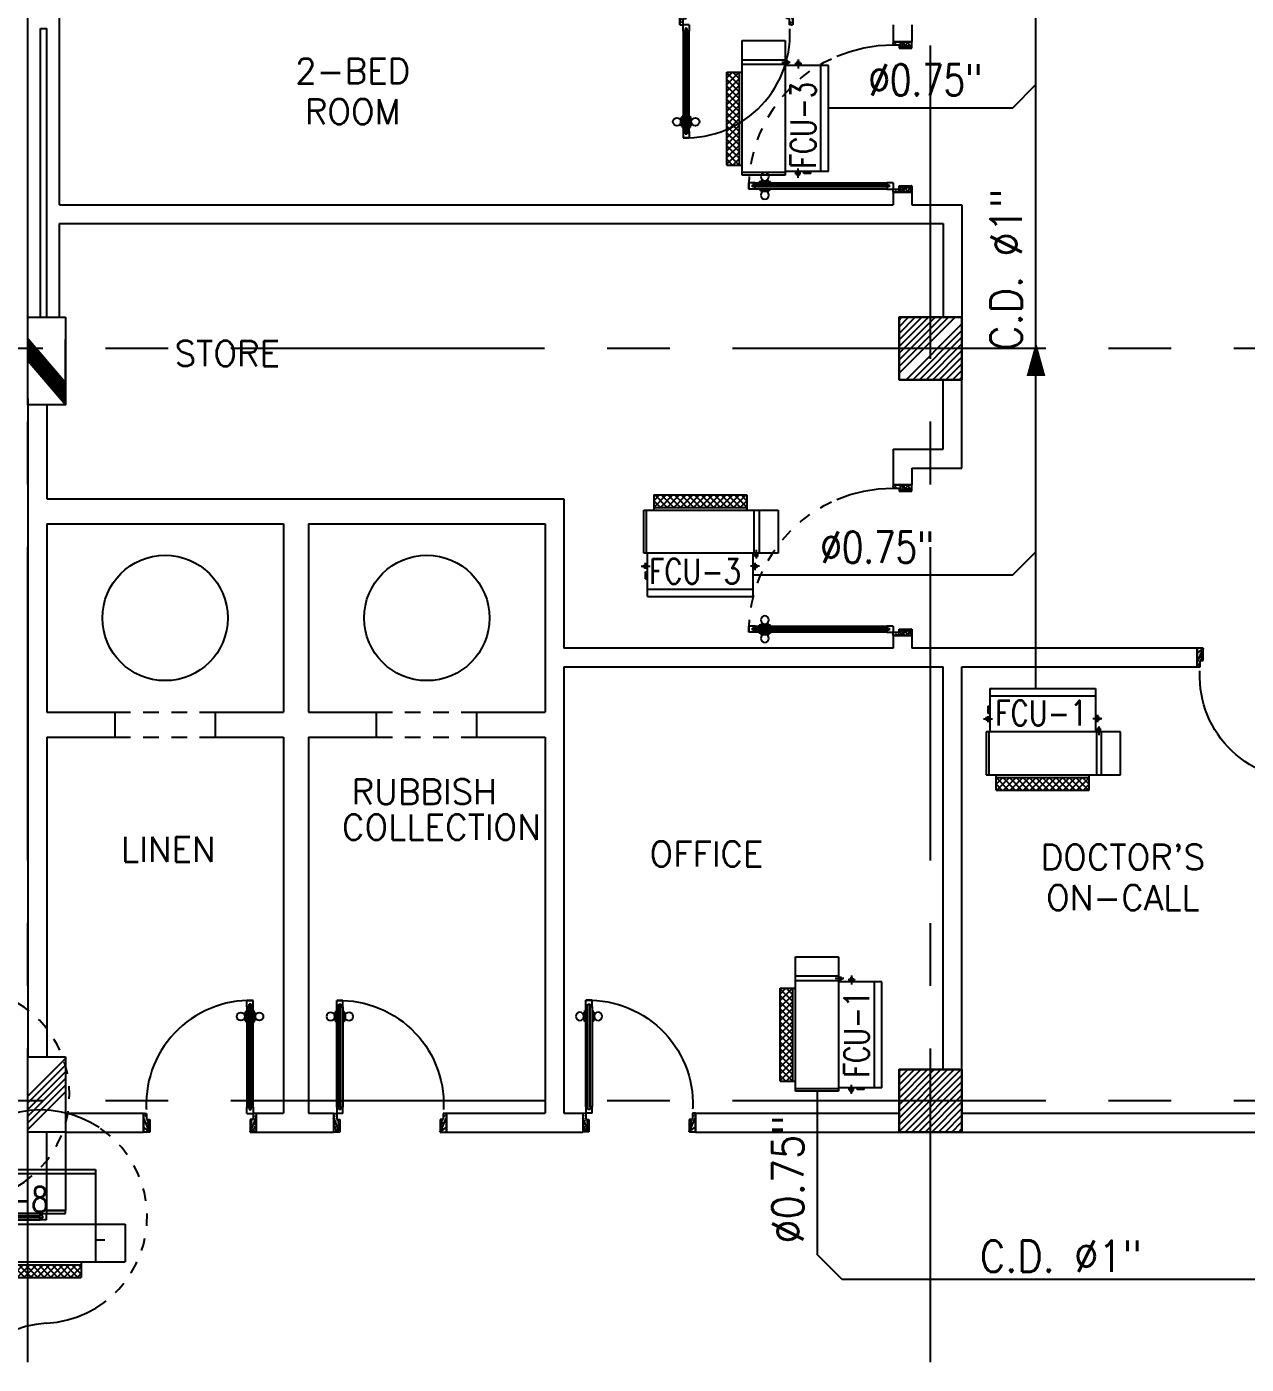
# Model space of a CAD drawing. Extents: x 417866029 to 417866302, y 43498045 to 43498122.
# Drawn here: x 417866063.03 to 417866072.76, y 43498080.49 to 43498091.16 of the extents above; entities that cross this region are included whole.
import ezdxf
from ezdxf.enums import TextEntityAlignment as Align

# ---------------------------------------------------------------- set-up
doc = ezdxf.new("R2010")
doc.units = 0
doc.header["$MEASUREMENT"] = 0
for name, pattern in [('CENTERX2', [4, 2.5, -0.5, 0.5, -0.5]), ('HIDDEN', [0.375, 0.25, -0.125]), ('HIDDEN2', [0.1875, 0.125, -0.0625])]:
    doc.linetypes.add(name, pattern=pattern)
doc.layers.get('0').update_dxf_attribs({"linetype": 'CONTINUOUS'})
for name, color, linetype in [('AC-CD', 6, 'CONTINUOUS'), ('AC-TEXT', 2, 'CONTINUOUS'), ('AXES', 11, 'CENTERX2'), ('COL', 11, 'CONTINUOUS'), ('DOOR', 11, 'CONTINUOUS'), ('FCU', 6, 'CONTINUOUS'), ('HAT', 11, 'CONTINUOUS'), ('INSUL', 11, 'CONTINUOUS'), ('P-SOLIDWASTE', 6, 'CONTINUOUS'), ('RM-NAME', 11, 'CONTINUOUS'), ('SUNI-FUR', 11, 'CONTINUOUS'), ('TEXTN', 2, 'CONTINUOUS'), ('WALL', 11, 'CONTINUOUS')]:
    doc.layers.add(name, color=color, linetype=linetype)
doc.styles.add('ROMANS', font='ROMANS.shx', dxfattribs={"width": 0.6})

# ---------------------------------------------------------------- blocks, each defined once
blk = doc.blocks.new('DOOR100')
at = {"layer": 'DOOR', "color": 11, "linetype": 'ByBlock'}
for p, q in [((-75, 1250), (-75, 1300)), ((-75, 1300), (-25, 1300)), ((-25, 1300), (-75, 1300)), ((-25, 1250), (-25, 1300)), ((-91.19999998807907, 1205.042457222939), (-91.19999998807907, 1140.242457218468)), ((-82.19999998807907, 1205.042457222939), (-91.19999998807907, 1205.042457222939)), ((-82.19999998807907, 1127.642457224429), (-82.19999998807907, 1217.642457224429)), ((-75, 1217.642457224429), (-82.19999998807907, 1217.642457224429)), ((-82.19999998807907, 1205.042457222939), (-82.19999998807907, 1140.242457218468)), ((-58, 1250), (-75, 1250)), ((-58, 1250), (-58, 1270)), ((-42, 1270), (-58, 1270)), ((-42, 1250), (-42, 1270)), ((-25, 1250), (-42, 1250)), ((-25, 1217.642457224429), (-17.80000001192093, 1217.642457224429)), ((-17.80000001192093, 1127.642457224429), (-17.80000001192093, 1217.642457224429)), ((-17.80000001192093, 1205.042457222939), (-17.80000001192093, 1140.242457218468)), ((-17.80000001192093, 1205.042457222939), (-8.800000011920929, 1205.042457222939)), ((-8.800000011920929, 1205.042457222939), (-8.800000011920929, 1140.242457218468)), ((-82.19999998807907, 1140.242457218468), (-91.19999998807907, 1140.242457218468)), ((-75, 1127.642457224429), (-82.19999998807907, 1127.642457224429)), ((-25, 1127.642457224429), (-17.80000001192093, 1127.642457224429)), ((-17.80000001192093, 1140.242457218468), (-8.800000011920929, 1140.242457218468)), ((-1200, 0), (-1200, 150)), ((-1200, 150), (-1175, 150)), ((-1200, 150), (-1200, 0)), ((-1150, 0), (-1200, 113.7099299952388)), ((-1175, 150), (-1175, 100)), ((-75, 200), (-58, 200)), ((-75, 150), (-75, 200)), ((-75, 150), (-25, 150)), ((-58, 200), (-58, 180)), ((-58, 180), (-42, 180)), ((-50, 0), (0, 113.7099299952388)), ((-42, 200), (-25, 200)), ((-42, 180), (-42, 200)), ((-25, 200), (-25, 150)), ((0, 150), (-25, 150)), ((-25, 150), (-25, 100)), ((0, 0), (0, 150)), ((0, 150), (0, 0)), ((-1150, 0), (-1200, 40.14573431760073)), ((-1150, 0), (-1200, 0)), ((-1175, 100), (-1150, 100)), ((-1150, 0), (-1163.357286036015, 100)), ((-1150, 100), (-1150, 0)), ((-50, 100), (-50, 0)), ((-50, 0), (-36.64271396398544, 100)), ((-25, 100), (-50, 100)), ((-50, 0), (0, 40.14573431760073)), ((-50, 0), (0, 0))]:
    blk.add_line(p, q, dxfattribs=at)
at = {"layer": 'DOOR', "linetype": 'ByBlock'}
for p, q in [((-75, 1250), (-75, 200)), ((-58, 200), (-58, 1250)), ((-42, 200), (-42, 1250)), ((-25, 200), (-25, 1250))]:
    blk.add_line(p, q, dxfattribs=at)
at = {"layer": 'DOOR', "color": 11, "linetype": 'ByBlock'}
for centre in [(-123.5309442281723, 1172.642457224429), (23.5309442281723, 1172.642457224429)]:
    blk.add_circle(centre, 32.39999999998526, dxfattribs=at)
at = {"layer": 'DOOR', "linetype": 'HIDDEN', "ltscale": 0.5}
blk.add_arc((-25, 150), 1150.000000000618, 90, 180, dxfattribs=at)
at = {"layer": 'DOOR', "color": 11, "linetype": 'ByBlock'}
for centre, radius, start, end in [((-1150, 0), 154.4019578127773, 103.7142305399262, 108.8947100492563), ((-1150, 0), 134.4019578127773, 100.7199748366933, 111.8401510773185), ((-50, 0), 134.4019578127773, 68.1598489226815, 79.28002516330665), ((-50, 0), 114.4019578127773, 64.08384110480212, 77.37742558345708), ((-50, 0), 154.4019578127773, 71.10528995074365, 76.28576946007385), ((-1150, 0), 94.40195781277725, 90, 121.9818119396474), ((-1150, 0), 74.40195781277725, 90, 132.2235733042188), ((-1150, 0), 54.40195781277725, 90, 156.7926161740024), ((-1150, 0), 34.40195781277725, 90, 180), ((-1150, 0), 14.40195781277725, 90, 180), ((-50, 0), 94.40195781277725, 58.01818806035259, 90), ((-50, 0), 74.40195781277725, 47.77642669578122, 90), ((-50, 0), 54.40195781277725, 23.20738382599755, 90), ((-50, 0), 34.40195781277725, 0, 90), ((-50, 0), 14.40195781277725, 0, 90)]:
    blk.add_arc(centre, radius, start, end, dxfattribs=at)
blk = doc.blocks.new('DOOR90')
at = {"layer": 'DOOR', "color": 7, "linetype": 'ByBlock'}
for p, q in [((-150, 0), (0, 0)), ((-150, 0), (-150, -25)), ((0, -50), (-113.7099299924448, 0)), ((0, -50), (-40.1457343158545, 0)), ((0, -50), (0, 0)), ((-1000, -25), (-1050, -25)), ((-1050, -75), (-1050, -25)), ((-1050, -25), (-1050, -75)), ((-1000, -75), (-1050, -74.99999999947613)), ((-1000, -41.9999999999709), (-1020, -41.9999999999709)), ((-1020, -42), (-1020, -58)), ((-1000, -58), (-1020, -58)), ((-1000, -25), (-1000, -41.9999999999709)), ((-1000, -58), (-1000, -75)), ((-877.6424572214019, -17.79999999995925), (-967.6424572214019, -17.79999999995925)), ((-967.6424572214019, -25), (-967.6424572214019, -17.79999999995925)), ((-967.6424572214019, -75), (-967.6424572214019, -82.20000000004075)), ((-877.6424572214019, -82.20000000004075), (-967.6424572214019, -82.20000000004075)), ((-955.0424572214251, -8.799999999959255), (-890.2424572213786, -8.799999999959255)), ((-955.0424572214251, -17.79999999995925), (-955.0424572214251, -8.799999999959255)), ((-955.0424572214251, -17.79999999995925), (-890.2424572213786, -17.79999999995925)), ((-955.0424572214251, -82.20000000004075), (-890.2424572213786, -82.20000000004075)), ((-955.0424572214251, -82.20000000004075), (-955.0424572214251, -91.20000000004075)), ((-955.0424572214251, -91.20000000004075), (-890.2424572213786, -91.20000000004075)), ((-890.2424572213786, -17.79999999995925), (-890.2424572213786, -8.799999999959255)), ((-890.2424572213786, -82.20000000004075), (-890.2424572213786, -91.20000000004075)), ((-877.6424572214019, -25), (-877.6424572214019, -17.79999999995925)), ((-877.6424572214019, -75), (-877.6424572214019, -82.20000000004075)), ((-200, -25), (-150, -25)), ((-200, -42), (-200, -25)), ((-180, -42), (-200, -42)), ((-200, -58), (-180, -58)), ((-200, -75), (-200, -58)), ((-150, -75), (-200, -75)), ((-180, -58), (-180, -42)), ((-150, -25), (-100, -25)), ((-150, -75), (-150, -25)), ((-100, -25), (-100, -50)), ((0, -50), (-100, -36.64271395650576)), ((-100, -50), (0, -50)), ((0, -850), (-113.7099299924448, -900)), ((-100, -875), (-100, -850)), ((0, -850), (-100, -863.3572860434942)), ((-100, -850), (0, -850)), ((0, -850), (-40.1457343158545, -900)), ((0, -850), (0, -900)), ((-150, -875), (-100, -875)), ((-150, -900), (-150, -875)), ((-150, -900), (0, -900)), ((0, -900), (-150, -900))]:
    blk.add_line(p, q, dxfattribs=at)
at = {"layer": 'DOOR', "linetype": 'ByBlock'}
for p, q in [((-200, -25), (-1000, -25)), ((-200, -42), (-1000, -41.9999999999709)), ((-200, -58), (-1000, -58)), ((-1000, -75), (-200, -75))]:
    blk.add_line(p, q, dxfattribs=at)
at = {"layer": 'DOOR', "color": 7, "linetype": 'ByBlock'}
for centre in [(-922.6424572214019, 23.53094421501737), (-922.6424572214019, -123.5309442149592)]:
    blk.add_circle(centre, 32.39999999998526, dxfattribs=at)
for centre, radius, start, end in [((0, -50), 154.4019578127773, 161.1052885482714, 166.2857707768669), ((0, -50), 94.40195781277725, 148.0181880328085, 180), ((0, -50), 134.4019578127773, 158.159849394549, 169.2800236450682), ((0, -50), 114.4019578127773, 154.0838418822192, 167.37742587102), ((0, -50), 74.40195781277725, 137.7764264185456, 180), ((0, -50), 54.40195781277725, 113.2073828924446, 180), ((0, -50), 34.40195781277725, 90, 180), ((0, -50), 14.40195781277725, 90, 180), ((0, -850), 94.40195781277725, 180, 211.9818119671915), ((0, -850), 74.40195781277725, 180, 222.2235735814543), ((0, -850), 54.40195781277725, 180, 246.7926171075554), ((0, -850), 34.40195781277725, 180, 270), ((0, -850), 14.40195781277725, 180, 270), ((0, -850), 154.4019578127773, 193.7142292231331, 198.8947114517286), ((0, -850), 134.4019578127773, 190.7199763549318, 201.840150605451)]:
    blk.add_arc(centre, radius, start, end, dxfattribs=at)
at = {"layer": 'DOOR', "linetype": 'HIDDEN', "ltscale": 0.5}
blk.add_arc((-222.2222222220153, -49.99999999976717), 828.155208510499, 178.270116378131, 275.0030377036063, dxfattribs=at)
blk = doc.blocks.new('A$C272A55A0')
at = {"layer": 'DOOR', "color": 0, "linetype": 'ByBlock'}
for p, q in [((-0.0001203324354719371, 900.3541752648598), (-0.0001203324500238523, 1050.354175264831)), ((49.99987966756453, 1050.354175264918), (-0.0001203324354719371, 1050.354175264918)), ((49.99987966756453, 950.354175264918), (49.99987966756453, 1050.354175264918)), ((1749.999879667535, 950.354175264918), (1749.999879667535, 1050.354175264918)), ((1749.999879667535, 1050.354175264918), (1799.999879667535, 1050.354175264918)), ((1799.999879667535, 1050.354175264918), (1799.999879667535, 900.354175264918)), ((-0.0001203324354719371, 900.354175264918), (24.99987966756453, 900.354175264918)), ((24.99987966756453, 950.354175264918), (49.99987966756453, 950.354175264918)), ((24.99987966756453, 900.354175264918), (24.99987966756453, 950.354175264918)), ((74.99987966756453, 900.354175264918), (24.99987966756453, 900.354175264918)), ((24.99987966756453, 850.354175264918), (24.99987966756453, 900.354175264918)), ((57.99987966756453, 870.354175264918), (41.99987966756453, 870.354175264918)), ((41.99987966756453, 870.354175264918), (41.99987966756453, 850.354175264918)), ((57.99987966756453, 850.354175264918), (57.99987966756453, 870.354175264918)), ((74.99987966756453, 900.354175264918), (74.99987966756453, 850.354175264918)), ((1724.999879667535, 900.354175264918), (1774.999879667535, 900.354175264918)), ((1724.999879667535, 900.354175264918), (1724.999879667535, 850.354175264918)), ((1741.999879667535, 870.354175264918), (1757.999879667535, 870.354175264918)), ((1741.999879667535, 850.354175264918), (1741.999879667535, 870.354175264918)), ((1774.999879667535, 950.354175264918), (1749.999879667535, 950.354175264918)), ((1757.999879667535, 870.354175264918), (1757.999879667535, 850.354175264918)), ((1774.999879667535, 900.354175264918), (1774.999879667535, 950.354175264918)), ((1799.999879667535, 900.354175264918), (1774.999879667535, 900.354175264918)), ((1774.999879667535, 850.354175264918), (1774.999879667535, 900.354175264918)), ((41.99987966756453, 850.354175264918), (24.99987966756453, 850.354175264918)), ((74.99987966756453, 850.354175264918), (57.99987966756453, 850.354175264918)), ((1724.999879667535, 850.354175264918), (1741.999879667535, 850.354175264918)), ((1757.999879667535, 850.354175264918), (1774.999879667535, 850.354175264918)), ((1717.799879667495, 160.1117180435103), (1708.799879667495, 160.1117180435103)), ((1708.799879667495, 95.31171804352198), (1708.799879667495, 160.1117180435103)), ((1724.999879667535, 172.7117180435162), (1717.799879667495, 172.7117180435162)), ((1717.799879667495, 172.7117180435162), (1717.799879667495, 82.71171804351616)), ((1717.799879667495, 95.31171804352198), (1717.799879667495, 160.1117180435103)), ((1774.999879667535, 172.7117180435162), (1782.199879667576, 172.7117180435162)), ((1782.199879667576, 172.7117180435162), (1782.199879667576, 82.71171804351616)), ((1782.199879667576, 160.1117180435103), (1791.199879667576, 160.1117180435103)), ((1782.199879667576, 95.31171804352198), (1782.199879667576, 160.1117180435103)), ((1791.199879667576, 95.31171804352198), (1791.199879667576, 160.1117180435103)), ((24.99987966756453, 50.35417526491801), (41.99987966753542, 50.35417526491801)), ((24.99987966756453, 50.35417526491801), (24.99987966756453, 0.3541752649180125)), ((24.99987966756453, 0.3541752649180125), (74.99987966756453, 0.3541752649180125)), ((74.99987966756453, 0.3541752649180125), (24.99987966756453, 0.3541752649180125)), ((41.99987966753542, 50.35417526491801), (41.99987966753542, 30.35417526491801)), ((41.99987966756453, 30.35417526491801), (57.99987966756453, 30.35417526491801)), ((57.99987966756453, 50.35417526491801), (74.99987966756453, 50.35417526491801)), ((57.99987966756453, 50.35417526491801), (57.99987966756453, 30.35417526491801)), ((74.99987966756453, 50.35417526491801), (74.99987966704066, 0.3541752648889087)), ((1717.799879667495, 95.31171804352198), (1708.799879667495, 95.31171804352198)), ((1724.999879667535, 82.71171804351616), (1717.799879667495, 82.71171804351616)), ((1741.999879667535, 50.35417526491801), (1724.999879667535, 50.35417526491801)), ((1724.999879667535, 50.35417526491801), (1724.999879668059, 0.3541752648889087)), ((1774.999879667535, 0.3541752649180125), (1724.999879667535, 0.3541752649180125)), ((1724.999879667535, 0.3541752649180125), (1774.999879667535, 0.3541752649180125)), ((1741.999879667535, 50.35417526491801), (1741.999879667535, 30.35417526491801)), ((1757.999879667535, 30.35417526491801), (1741.999879667535, 30.35417526491801)), ((1774.999879667535, 50.35417526491801), (1757.999879667565, 50.35417526491801)), ((1757.999879667565, 50.35417526491801), (1757.999879667565, 30.35417526491801)), ((1774.999879667535, 82.71171804351616), (1782.199879667576, 82.71171804351616)), ((1774.999879667535, 50.35417526491801), (1774.999879667535, 0.3541752649180125)), ((1782.199879667576, 95.31171804352198), (1791.199879667576, 95.31171804352198))]:
    blk.add_line(p, q, dxfattribs=at)
at = {"layer": 'DOOR', "color": 9, "linetype": 'ByBlock'}
for p, q in [((49.99987966756453, 1050.354175264918), (-0.0001203324354719371, 1010.208440949064)), ((49.99987966756453, 1050.354175264918), (-0.0001203324354719371, 936.6442452724732)), ((49.99987966756453, 1050.354175264918), (36.64259362407029, 950.354175264918)), ((1749.999879667535, 1050.354175264918), (1799.999879667535, 1010.208440949064)), ((1749.999879667535, 1050.354175264918), (1799.999879667535, 936.6442452724732)), ((1749.999879667535, 1050.354175264918), (1763.35716571103, 950.354175264918))]:
    blk.add_line(p, q, dxfattribs=at)
at = {"layer": 'DOOR', "linetype": 'ByBlock'}
for p, q in [((24.99987966756453, 850.354175264918), (24.99987966756453, 50.35417526491801)), ((41.99987966756453, 850.354175264918), (41.99987966753542, 50.35417526491801)), ((57.99987966756453, 850.354175264918), (57.99987966756453, 50.35417526491801)), ((74.99987966756453, 50.35417526491801), (74.99987966756453, 850.354175264918)), ((1724.999879667535, 50.35417526491801), (1724.999879667535, 850.354175264918)), ((1741.999879667535, 850.354175264918), (1741.999879667535, 50.35417526491801)), ((1757.999879667535, 850.354175264918), (1757.999879667565, 50.35417526491801)), ((1774.999879667535, 850.354175264918), (1774.999879667535, 50.35417526491801))]:
    blk.add_line(p, q, dxfattribs=at)
at = {"layer": 'DOOR', "color": 0, "linetype": 'ByBlock'}
for centre in [(1676.468935452576, 127.7117180435162), (1823.530823882553, 127.7117180435162)]:
    blk.add_circle(centre, 32.39999999998526, dxfattribs=at)
at = {"layer": 'DOOR', "color": 9, "linetype": 'ByBlock'}
for centre, radius, start, end in [((49.99987966756453, 1050.354175264918), 54.40195781277725, 203.2073828919769, 270), ((49.99987966756453, 1050.354175264918), 74.40195781277725, 227.7764264168309, 270), ((49.99987966756453, 1050.354175264918), 94.40195781277725, 238.0181880330829, 270), ((49.99987966756453, 1050.354175264918), 34.40195781277725, 180, 270), ((49.99987966756453, 1050.354175264918), 14.40195781277725, 180, 270), ((1749.999879667535, 1050.354175264918), 14.40195781277725, 270, 0), ((1749.999879667535, 1050.354175264918), 34.40195781277725, 270, 0), ((1749.999879667535, 1050.354175264918), 54.40195781277725, 270, 336.7926171080232), ((1749.999879667535, 1050.354175264918), 74.40195781277725, 270, 312.2235735831691), ((1749.999879667535, 1050.354175264918), 94.40195781277725, 270, 301.9818119669171), ((49.99987966756453, 1050.354175264918), 114.4019578127773, 244.083841882062, 257.3774258712915), ((49.99987966756453, 1050.354175264918), 134.4019578127773, 248.1598493930308, 259.2800236451595), ((49.99987966756453, 1050.354175264918), 154.4019578127773, 251.1052885492919, 256.2857707775486), ((1749.999879667535, 1050.354175264918), 114.4019578127773, 282.6225741287084, 295.916158117938), ((1749.999879667535, 1050.354175264918), 134.4019578127773, 280.7199763548405, 291.8401506069692), ((1749.999879667535, 1050.354175264918), 154.4019578127773, 283.7142292224514, 288.8947114507081)]:
    blk.add_arc(centre, radius, start, end, dxfattribs=at)
at = {"layer": 'DOOR', "linetype": 'HIDDEN', "ltscale": 0.5}
for centre, radius, start, end in [((49.99987966756453, 851.395841931575), 851.4087845464003, 268.3173765331032, 3.296482377102192), ((1749.999879667521, 851.3958419315459), 851.4087845463584, 176.7035176228957, 271.6826234668978)]:
    blk.add_arc(centre, radius, start, end, dxfattribs=at)
at = {"layer": 'WALL', "linetype": 'ByBlock'}
blk.add_line((1799.999879667565, 900.3541752650344), (1799.99987966755, 1050.354175265005), dxfattribs=at)
blk = doc.blocks.new('fe-door')
at = {"layer": 'DOOR', "color": 0, "linetype": 'ByBlock'}
for p, q in [((-899.9999999998836, 1774.999999999971), (-899.9999999998836, 1724.999999999971)), ((-899.9999999998836, 1724.999999999971), (-899.9999999998836, 1774.999999999971)), ((-849.9999999998836, 1774.999999999971), (-899.9999999998836, 1774.999999999971)), ((-849.9999999998836, 1724.999999999971), (-899.9999999999418, 1725.000000000495)), ((-869.9999999998836, 1757.999999999971), (-869.9999999998836, 1741.999999999971)), ((-849.9999999998836, 1758), (-869.9999999998836, 1758)), ((-849.9999999998836, 1741.999999999971), (-869.9999999998836, 1741.999999999971)), ((-849.9999999998836, 1774.999999999971), (-849.9999999998836, 1758)), ((-849.9999999998836, 1741.999999999971), (-849.9999999998836, 1724.999999999971)), ((-817.6424572212854, 1774.999999999971), (-817.6424572212854, 1782.200000000012)), ((-727.6424572212854, 1782.200000000012), (-817.6424572212854, 1782.200000000012)), ((-817.6424572212854, 1724.999999999971), (-817.6424572212854, 1717.79999999993)), ((-727.6424572212854, 1717.79999999993), (-817.6424572212854, 1717.79999999993)), ((-805.0424572213087, 1782.200000000012), (-805.0424572213087, 1791.200000000012)), ((-805.0424572213087, 1791.200000000012), (-740.2424572213204, 1791.200000000012)), ((-805.0424572213087, 1782.200000000012), (-740.2424572213204, 1782.200000000012)), ((-805.0424572213087, 1717.79999999993), (-805.0424572213087, 1708.79999999993)), ((-805.0424572213087, 1717.79999999993), (-740.2424572213204, 1717.79999999993)), ((-805.0424572213087, 1708.79999999993), (-740.2424572213204, 1708.79999999993)), ((-740.2424572213204, 1782.200000000012), (-740.2424572213204, 1791.200000000012)), ((-740.2424572213204, 1717.79999999993), (-740.2424572213204, 1708.79999999993)), ((-727.6424572212854, 1774.999999999971), (-727.6424572212854, 1782.200000000012)), ((-727.6424572212854, 1724.999999999971), (-727.6424572212854, 1717.79999999993)), ((-49.99999999988358, 1757.999999999971), (-49.99999999988358, 1774.999999999971)), ((-49.99999999988358, 1774.999999999971), (1.164153218269348e-10, 1774.999999999971)), ((-29.99999999988358, 1757.999999999971), (-49.99999999988358, 1757.999999999971)), ((-49.99999999988358, 1724.999999999971), (-49.99999999988358, 1741.999999999971)), ((-49.99999999988358, 1741.999999999971), (-29.99999999988358, 1741.999999999971)), ((1.164153218269348e-10, 1724.999999999971), (-49.99999999988358, 1724.999999999971)), ((-29.99999999988358, 1741.999999999971), (-29.99999999988358, 1757.999999999971)), ((150.0000000001164, 1799.999999999971), (1.164153218269348e-10, 1799.999999999971)), ((1.164153218269348e-10, 1799.999999999971), (1.164153218269348e-10, 1774.999999999971)), ((1.164153218269348e-10, 1724.999999999971), (1.164153218269348e-10, 1774.999999999971)), ((1.164153218269348e-10, 1774.999999999971), (150.0000000001164, 1774.999999999967)), ((150.0000000001164, 1774.999999999967), (150.0000000001164, 1799.999999999971)), ((1.164153218269348e-10, 75), (1.164153218269348e-10, 25)), ((1.164153218269348e-10, 75), (50.00000000011642, 75)), ((1.164153218269348e-10, 0), (1.164153218269348e-10, 25)), ((1.164153218269348e-10, 25), (50.00000000011642, 25)), ((150.0000000001164, 24.99999999999636), (1.164153218269348e-10, 25)), ((0, 0), (150, -1.455191522836685e-11)), ((30.00000000011642, 58), (30.00000000011642, 42)), ((50.00000000011642, 58), (30.00000000011642, 58)), ((30.00000000011642, 42), (50.00000000011642, 42)), ((50.00000000011642, 75), (50.00000000011642, 58)), ((50.00000000011642, 42), (50.00000000011642, 25)), ((150.0000000001164, 24.99999999999636), (150.0000000001164, 0)), ((850.0000000001164, 58), (850.0000000001164, 75)), ((850.0000000001164, 75), (900.0000000001746, 74.99999999947613)), ((850.0000000001164, 58), (870.0000000001164, 58)), ((850.0000000001164, 25), (850.0000000001164, 41.9999999999709)), ((850.0000000001164, 41.9999999999709), (870.0000000001164, 41.9999999999709)), ((850.0000000001164, 25), (900.0000000001164, 25)), ((870.0000000001164, 42), (870.0000000001164, 58)), ((900.0000000001164, 25), (900.0000000001164, 75)), ((900.0000000001164, 75), (900.0000000001164, 25))]:
    blk.add_line(p, q, dxfattribs=at)
at = {"layer": 'DOOR', "linetype": 'ByBlock'}
for p, q in [((-49.99999999988358, 1774.999999999971), (-849.9999999998836, 1774.999999999971)), ((-49.99999999988358, 1757.999999999971), (-849.9999999998836, 1758)), ((-49.99999999988358, 1741.999999999971), (-849.9999999998836, 1741.999999999971)), ((-849.9999999998836, 1724.999999999971), (-49.99999999988358, 1724.999999999971)), ((850.0000000001164, 75), (50.00000000011642, 75)), ((50.00000000011642, 58), (850.0000000001164, 58)), ((50.00000000011642, 42), (850.0000000001164, 41.9999999999709)), ((50.00000000011642, 25), (850.0000000001164, 25))]:
    blk.add_line(p, q, dxfattribs=at)
at = {"layer": 'DOOR', "color": 0, "linetype": 'ByBlock'}
for centre in [(-772.6424572212854, 1823.530944214988), (-772.6424572212854, 1676.469055785012)]:
    blk.add_circle(centre, 32.39999999998526, dxfattribs=at)
at = {"layer": 'DOOR', "linetype": 'HIDDEN', "ltscale": 0.5}
for centre, radius, start, end in [((-48.95833333325572, 1749.999999999956), 851.4087845463584, 178.317376533042, 273.2964823759968), ((48.95833333348855, 50), 851.4087845464003, 358.317376533042, 93.29648237599677)]:
    blk.add_arc(centre, radius, start, end, dxfattribs=at)
at = {"layer": 'WALL'}
for p, q in [((1.164153218269348e-10, 1799.999050980739), (149.9999999971478, 1799.999999999985)), ((1.164153218269348e-10, 0.0009490192023804411), (149.9999999971478, -1.455191522836685e-11))]:
    blk.add_line(p, q, dxfattribs=at)
at = {"layer": 'WALL', "linetype": 'ByBlock'}
blk.add_line((2.328306436538696e-10, 1800), (150.0000000001746, 1799.999999999985), dxfattribs=at)
blk = doc.blocks.new('RM1')
at = {"layer": 'RM-NAME', "style": 'ROMANS'}
for tag, p in [('ROOMNAME1', (0, 323.8095238059759)), ('ROOMNAME2', (0, 0))]:
    blk.add_attdef(tag, text='', height=200, dxfattribs=at).set_placement(p, align=Align.MIDDLE)
blk = doc.blocks.new('*X69')
at = {"color": 0}
for p, q in [((227925.5536769295, 149489.7339738117), (228425.5536769295, 149989.7339738117)), ((227928.5557043091, 149545.7690097803), (228372.5206683405, 149989.7339738117)), ((227928.5557043091, 149598.8020183693), (228319.4876597515, 149989.7339738117)), ((227928.5557043091, 149651.8350269583), (228266.4546511625, 149989.7339738117)), ((227928.5557043091, 149704.8680355472), (228213.4216425735, 149989.7339738117)), ((227928.5557043091, 149757.9010441362), (228160.3886339845, 149989.7339738117)), ((227928.5557043091, 149810.9340527252), (228107.3556253955, 149989.7339738117)), ((227928.5557043091, 149863.9670613142), (228054.3226168065, 149989.7339738117)), ((227928.5557043091, 149917.0000699032), (228001.2896082175, 149989.7339738117)), ((227928.5557043091, 149970.0330784922), (227948.2565996285, 149989.7339738117)), ((227978.5866855185, 149489.7339738117), (228428.555704309, 149939.7029926023)), ((228031.6196941074, 149489.7339738117), (228428.555704309, 149886.6699840132)), ((228084.6527026964, 149489.7339738117), (228428.555704309, 149833.6369754242)), ((228137.6857112854, 149489.7339738117), (228428.555704309, 149780.6039668353)), ((228190.7187198744, 149489.7339738117), (228428.555704309, 149727.5709582463)), ((228243.7517284634, 149489.7339738117), (228428.555704309, 149674.5379496573)), ((228296.7847370524, 149489.7339738117), (228428.555704309, 149621.5049410683)), ((228349.8177456414, 149489.7339738117), (228428.555704309, 149568.4719324793)), ((228402.8507542304, 149489.7339738117), (228428.555704309, 149515.4389238903))]:
    blk.add_line(p, q, dxfattribs=at)
blk = doc.blocks.new('COL50')
at = {"layer": 'COL'}
blk.add_lwpolyline([(-249.9999999999709, 250), (-249.9999999999418, -250), (250, -250), (249.9999999999709, 250)], close=True, dxfattribs=at)
blk = doc.blocks.new('*X70')
at = {"color": 0}
for p, q in [((227928.5557043091, 155538.4989803363), (228379.7906977845, 155989.7339738117)), ((227928.5557043091, 155591.5319889253), (228326.7576891955, 155989.7339738117)), ((227928.5557043091, 155644.5649975143), (228273.7246806065, 155989.7339738117)), ((227928.5557043091, 155697.5980061032), (228220.6916720175, 155989.7339738117)), ((227928.5557043091, 155750.6310146922), (228167.6586634285, 155989.7339738117)), ((227928.5557043091, 155803.6640232812), (228114.6256548395, 155989.7339738117)), ((227928.5557043091, 155856.6970318703), (228061.5926462505, 155989.7339738117)), ((227928.5557043091, 155909.7300404592), (228008.5596376615, 155989.7339738117)), ((227928.5557043091, 155962.7630490482), (227955.5266290726, 155989.7339738117)), ((227985.8567149625, 155489.7339738117), (228428.5557043091, 155932.4329631583)), ((228038.8897235514, 155489.7339738117), (228428.555704309, 155879.3999545693)), ((228091.9227321404, 155489.7339738117), (228428.555704309, 155826.3669459803)), ((228144.9557407294, 155489.7339738117), (228428.555704309, 155773.3339373913)), ((228197.9887493184, 155489.7339738117), (228428.555704309, 155720.3009288023)), ((228251.0217579074, 155489.7339738117), (228428.555704309, 155667.2679202133)), ((228304.0547664964, 155489.7339738117), (228428.555704309, 155614.2349116243)), ((228357.0877750854, 155489.7339738117), (228428.555704309, 155561.2019030353)), ((228410.1207836744, 155489.7339738117), (228428.555704309, 155508.1688944463))]:
    blk.add_line(p, q, dxfattribs=at)
blk = doc.blocks.new('C11')
at = {"layer": 'HAT'}
h = blk.add_hatch(dxfattribs=at)
h.set_pattern_fill('ANSI31', color=256, scale=300, style=0)
h.set_pattern_definition([(45, (-248556.1822811713, -75061.0053373936), (-26.51650429449553, 26.51650429449553), [])])
h.paths.add_polyline_path([(300.0000000000291, 700), (-2.91038304567337e-11, 700), (0, 349.9999999998981), (300.0000000000291, 349.9999999998981)])
h.paths.add_polyline_path([(300, 349.9999999998981), (-2.91038304567337e-11, 349.9999999998981), (-2.91038304567337e-11, 0), (300.0000000000291, 0)])
at = {"layer": 'COL'}
blk.add_lwpolyline([(300.0000000000291, 700), (299.9999999999709, 0), (0, 0), (0, 700)], close=True, dxfattribs=at)
blk = doc.blocks.new('*X38')
at = {"color": 0}
for p, q in [((-750.2433014437457, 2537.8032310737), (-672.2561432365363, 2615.790389280909)), ((-750.243301443746, 2590.836239662691), (-725.2891518255274, 2615.790389280909)), ((-659.6350886662223, 2515.790389280909), (-750.2433014437461, 2606.398602058433)), ((-719.2231346475452, 2515.790389280909), (-619.2231346475452, 2615.790389280909)), ((-606.6020800772312, 2515.790389280909), (-706.6020800772312, 2615.790389280909)), ((-666.190126058554, 2515.790389280909), (-566.1901260585541, 2615.790389280909)), ((-553.5690714882402, 2515.790389280909), (-653.5690714882402, 2615.790389280909)), ((-613.157117469563, 2515.790389280909), (-513.1571174695631, 2615.790389280909)), ((-500.5360628992491, 2515.790389280909), (-600.5360628992491, 2615.790389280909)), ((-560.124108880572, 2515.790389280909), (-460.124108880572, 2615.790389280909)), ((-447.5030543102581, 2515.790389280909), (-547.503054310258, 2615.790389280909)), ((-507.0911002915809, 2515.790389280909), (-407.0911002915809, 2615.790389280909)), ((-394.470045721267, 2515.790389280909), (-494.470045721267, 2615.790389280909)), ((-454.0580917025898, 2515.790389280909), (-354.0580917025898, 2615.790389280909)), ((-341.4370371322759, 2515.790389280909), (-441.4370371322759, 2615.790389280909)), ((-401.0250831135987, 2515.790389280909), (-301.0250831135988, 2615.790389280909)), ((-288.4040285432848, 2515.790389280909), (-388.4040285432848, 2615.790389280909)), ((-347.9920745246076, 2515.790389280909), (-247.9920745246077, 2615.790389280909)), ((-235.3710199542938, 2515.790389280909), (-335.3710199542938, 2615.790389280909)), ((-294.9590659356166, 2515.790389280909), (-194.9590659356166, 2615.790389280909)), ((-182.3380113653027, 2515.790389280909), (-282.3380113653027, 2615.790389280909)), ((-241.9260573466255, 2515.790389280909), (-141.9260573466256, 2615.790389280909)), ((-129.3050027763116, 2515.790389280909), (-229.3050027763116, 2615.790389280909)), ((-188.8930487576345, 2515.790389280909), (-88.89304875763449, 2615.790389280909)), ((-76.27199418732056, 2515.790389280909), (-176.2719941873206, 2615.790389280909)), ((-135.8600401686434, 2515.790389280909), (-35.86004016864342, 2615.790389280909)), ((-23.23898559832949, 2515.790389280909), (-123.2389855983295, 2615.790389280909)), ((-82.82703157965233, 2515.790389280909), (17.17296842034765, 2615.790389280909)), ((29.79402299066158, 2515.790389280909), (-70.2059770093384, 2615.790389280909)), ((-29.79402299066158, 2515.790389280909), (70.2059770093384, 2615.790389280909)), ((82.82703157965233, 2515.790389280909), (-17.17296842034765, 2615.790389280909)), ((23.23898559832949, 2515.790389280909), (123.2389855983295, 2615.790389280909)), ((135.8600401686434, 2515.790389280909), (35.86004016864342, 2615.790389280909)), ((76.27199418732056, 2515.790389280909), (176.2719941873206, 2615.790389280909)), ((188.8930487576345, 2515.790389280909), (88.89304875763449, 2615.790389280909)), ((129.3050027763116, 2515.790389280909), (214.7566985562537, 2601.242085060851)), ((214.7566985562536, 2542.959748071281), (141.9260573466256, 2615.790389280909)), ((214.7566985562537, 2595.992756660272), (194.9590659356166, 2615.790389280909)), ((-712.6680972552134, 2515.790389280909), (-750.2433014437458, 2553.365593469442)), ((182.3380113653027, 2515.790389280909), (214.7566985562536, 2548.20907647186))]:
    blk.add_line(p, q, dxfattribs=at)
blk = doc.blocks.new('WAP16')
at = {"color": 6}
for p, q in [((-597, 0), (-597, -737)), ((-597, 0), (597, 0)), ((597, 0), (597, -737)), ((-597, -437), (597, -437)), ((-597, -737), (597, -737))]:
    blk.add_line(p, q, dxfattribs=at)
at = {"color": 3}
for p, q in [((-597, -32), (597, -32)), ((597, -437), (835, -437)), ((835, -437), (835, -737)), ((597, -562.0173622146249), (670.3489288687706, -562.0173622146249)), ((-482.5, -737), (-482.5, -862)), ((482.5, -737), (482.5, -862)), ((597, -737), (835, -737)), ((-482.5, -762), (482.5, -762)), ((-482.5, -862), (482.5, -862))]:
    blk.add_line(p, q, dxfattribs=at)
at = {"color": 11}
blk.add_blockref('*X38', (267.7433014512062, -3377.790389284492), dxfattribs=at)
blk = doc.blocks.new('*X36')
at = {"color": 0}
for p, q in [((16890.47746209932, -2466.570672882412), (16943.4517006644, -2413.596434317336)), ((16890.47746209932, -2519.603681471403), (16990.47746209933, -2419.603681471401)), ((16990.47746209933, -2512.466117304769), (16891.6077791119, -2413.596434317336)), ((16990.47746209933, -2459.433108715778), (16944.64078770089, -2413.596434317336)), ((16990.47746209933, -2565.49912589376), (16890.47746209932, -2465.499125893757)), ((16890.47746209932, -2572.636690060394), (16990.47746209933, -2472.636690060392)), ((16990.47746209933, -2618.532134482751), (16890.47746209932, -2518.532134482748)), ((16890.47746209932, -2625.669698649385), (16990.47746209933, -2525.669698649383)), ((16990.47746209933, -2671.565143071742), (16890.47746209932, -2571.565143071739)), ((16890.47746209932, -2678.702707238376), (16990.47746209933, -2578.702707238374)), ((16990.47746209933, -2724.598151660733), (16890.47746209932, -2624.59815166073)), ((16890.47746209932, -2731.735715827367), (16990.47746209933, -2631.735715827365)), ((16990.47746209933, -2777.631160249724), (16890.47746209932, -2677.631160249721)), ((16890.47746209932, -2784.768724416358), (16990.47746209933, -2684.768724416357)), ((16990.47746209933, -2830.664168838715), (16890.47746209932, -2730.664168838713)), ((16890.47746209932, -2837.801733005349), (16990.47746209933, -2737.801733005348)), ((16990.47746209933, -2883.697177427706), (16890.47746209932, -2783.697177427704)), ((16890.47746209932, -2890.83474159434), (16990.47746209933, -2790.834741594339)), ((16990.47746209933, -2936.730186016697), (16890.47746209932, -2836.730186016694)), ((16890.47746209932, -2943.867750183331), (16990.47746209933, -2843.86775018333)), ((16990.47746209933, -2989.763194605689), (16890.47746209932, -2889.763194605686)), ((16890.47746209932, -2996.900758772323), (16990.47746209933, -2896.900758772321)), ((16990.47746209933, -3042.796203194679), (16890.47746209932, -2942.796203194677)), ((16890.47746209932, -3049.933767361314), (16990.47746209933, -2949.933767361312)), ((16990.47746209933, -3095.82921178367), (16890.47746209932, -2995.829211783668)), ((16890.47746209932, -3102.966775950305), (16990.47746209933, -3002.966775950303)), ((16990.47746209933, -3148.862220372662), (16890.47746209932, -3048.862220372659)), ((16891.53081232129, -3154.946434317336), (16990.47746209933, -3055.999784539294)), ((16943.52866745501, -3154.946434317336), (16890.47746209932, -3101.89522896165)), ((16944.56382091028, -3154.946434317336), (16990.47746209933, -3109.032793128285))]:
    blk.add_line(p, q, dxfattribs=at)
blk = doc.blocks.new('WHE06')
at = {"color": 3}
for p, q in [((688.9750000238419, 621.5), (346.0749999880791, 621.5)), ((346.0749999880791, 621.5), (346.0749999880791, 469.1000000014901)), ((688.9750000238419, 469.1000000014901), (688.9750000238419, 621.5)), ((212.2971614003181, 437.25), (269.0589052438736, 437.25)), ((232.1000000238419, 452.25), (232.1000000238419, 422.25)), ((232.1000000238419, 452.25), (252.1000000238419, 452.25)), ((242.1000000238419, 472.1842434704304), (242.1000000238419, 399.4801759719849)), ((252.1000000238419, 452.25), (252.1000000238419, 422.25)), ((304.9940044879913, 447.6499999985099), (373.2827185988426, 447.6499999985099)), ((321.0749999880791, 457.6499999985099), (321.0749999880791, 437.6499999985099)), ((321.0749999880791, 457.6499999985099), (346.0749999880791, 457.6499999985099)), ((321.0749999880791, 437.6499999985099), (346.0749999880791, 437.6499999985099)), ((346.0749999880791, 430.4178223386407), (688.9750000238419, 430.4178223386407)), ((60.32499998807907, -422.25), (60.32499998807907, 422.25)), ((811.1999999880791, 370.6749999970198), (688.9750000238419, 370.6749999970198)), ((711.1999999880791, -370.6749999970198), (711.1999999880791, 370.6749999970198)), ((811.1999999880791, -370.6749999970198), (811.1999999880791, 370.6749999970198)), ((141.6357128024101, -437.25), (141.6357128024101, -422.25)), ((196.5700032711029, -437.25), (196.5700032711029, -422.25)), ((232.1000000238419, -452.25), (232.1000000238419, -422.25)), ((242.1000000238419, -472.1842434704304), (242.1000000238419, -399.4801759719849)), ((252.1000000238419, -452.25), (252.1000000238419, -422.25)), ((811.1999999880791, -370.6749999970198), (688.9750000238419, -370.6749999970198)), ((141.6357128024101, -437.25), (196.5700032711029, -437.25)), ((221.3790392279625, -437.25), (269.0589052438736, -437.25)), ((232.1000000238419, -452.25), (252.1000000238419, -452.25)), ((346.0749999880791, -430.4178223386407), (688.9750000238419, -430.4178223386407))]:
    blk.add_line(p, q, dxfattribs=at)
at = {"color": 6}
for p, q in [((346.0749999880791, 469.1000000014901), (346.0749999880791, -450.8250000029802)), ((688.9750000238419, 469.1000000014901), (346.0749999880791, 469.1000000014901)), ((688.9750000238419, -450.8250000029802), (688.9750000238419, 469.1000000014901)), ((0, -422.25), (0, 422.25)), ((0, 422.25), (346.0749999880791, 422.25)), ((0, -422.25), (346.0749999880791, -422.25)), ((346.0749999880791, -450.8250000029802), (688.9750000238419, -450.8250000029802))]:
    blk.add_line(p, q, dxfattribs=at)
at = {"color": 11}
blk.add_blockref('*X36', (-16179.27746212482, 2784.271434314549), dxfattribs=at)

msp = doc.modelspace()

# ---------------------------------------------------------------- hatches: boundary and pattern name
at = {"layer": 'HAT'}
h = msp.add_hatch(dxfattribs=at)
h.set_pattern_fill('ANSI31', color=256, scale=0.3, style=0)
h.set_pattern_definition([(45, (417865762.5072819, 43498027.57970536), (-0.02651650429449553, 0.02651650429449554), [])])
h.paths.add_polyline_path([(417866063.3434642, 43498082.94071069), (417866063.0434642, 43498082.94071069), (417866063.0434642, 43498082.59071069), (417866063.3434642, 43498082.59071069)])
h.paths.add_polyline_path([(417866063.3434642, 43498082.59071069), (417866063.0434642, 43498082.59071069), (417866063.0434642, 43498082.34071069), (417866063.3434642, 43498082.34071069)])

# ---------------------------------------------------------------- linework, layer by layer
at = {"layer": 'AC-CD'}
for p, q in [((417866071.084006, 43498085.87934979), (417866071.084006, 43498092.21384259)), ((417866070.898972, 43498090.51026241), (417866071.084006, 43498090.69529641)), ((417866069.4291666, 43498090.51026241), (417866070.898972, 43498090.51026241)), ((417866070.898972, 43498086.78378551), (417866071.084006, 43498086.96881951)), ((417866068.8291458, 43498086.78378551), (417866070.898972, 43498086.78378551)), ((417866069.3374799, 43498082.66605648), (417866069.3374799, 43498081.36491819)), ((417866069.5374799, 43498081.16491818), (417866069.3374799, 43498081.36491819)), ((417866076.5055562, 43498081.16491816), (417866069.5374799, 43498081.16491818))]:
    msp.add_line(p, q, dxfattribs=at)
at = {"layer": 'AXES'}
for p, q in [((417866070.2434642, 43498044.50641705), (417866070.2434642, 43498121.77705345)), ((417866063.0434642, 43498044.50641705), (417866063.0434642, 43498121.42705345)), ((417866103.1626107, 43498088.59071069), (417866037.2034642, 43498088.59071069)), ((417866103.1626107, 43498088.59071069), (417866053.1534642, 43498088.59071069)), ((417866103.1626107, 43498082.59071069), (417866053.1534642, 43498082.59071069))]:
    msp.add_line(p, q, dxfattribs=at)
at = {"layer": 'COL'}
msp.add_lwpolyline([(417866063.3434642, 43498082.94071069), (417866063.3434642, 43498082.34071069), (417866063.0434642, 43498082.34071069), (417866063.0434642, 43498082.94071069)], close=True, dxfattribs=at)
at = {"layer": 'INSUL'}
for p, q in [((417866063.1434642, 43498091.14071069), (417866063.1934642, 43498091.14071069)), ((417866063.1434642, 43498088.84071069), (417866063.1434642, 43498091.14071069)), ((417866063.1934642, 43498088.84071069), (417866063.1934642, 43498091.14071069))]:
    msp.add_line(p, q, dxfattribs=at)
at = {"layer": 'P-SOLIDWASTE'}
for points in [[(417866071.084006, 43498088.64265686, 0, 0.1500000000000001, 0), (417866071.084006, 43498088.36978853, 0.1500000000000001, 0.1500000000000001, 0)], [(417866072.5317163, 43498081.16491817, 0, 0.1500000000000001, 0), (417866072.258848, 43498081.16491817, 0.1500000000000001, 0.1500000000000001, 0)]]:
    msp.add_lwpolyline(points, format="xyseb", dxfattribs=at)
at = {"layer": 'SUNI-FUR', "linetype": 'HIDDEN2'}
for p, q in [((417866063.7372126, 43498085.69066878), (417866064.5372126, 43498085.69066878)), ((417866065.8247137, 43498085.69066878), (417866066.6247137, 43498085.69066878)), ((417866063.7372126, 43498085.49066878), (417866064.5372126, 43498085.49066878)), ((417866065.8247137, 43498085.49066878), (417866066.6247137, 43498085.49066878))]:
    msp.add_line(p, q, dxfattribs=at)
at = {"layer": 'SUNI-FUR'}
for centre in [(417866064.1372126, 43498086.44066878), (417866066.2247137, 43498086.44066878)]:
    msp.add_circle(centre, 0.5, dxfattribs=at)
at = {"layer": 'WALL'}
for p, q in [((417866063.0434642, 43498088.84071069), (417866063.0434642, 43498091.2907107)), ((417866063.2934642, 43498089.7357107), (417866063.2934642, 43498091.2907107)), ((417866063.2934642, 43498089.7357107), (417866069.9434642, 43498089.7357107)), ((417866070.0934642, 43498089.7357107), (417866070.4934642, 43498089.7357107)), ((417866063.2934642, 43498088.84071069), (417866063.2934642, 43498089.58571069)), ((417866063.2934642, 43498089.58571069), (417866070.3434642, 43498089.58571069)), ((417866070.3434642, 43498087.78571069), (417866070.3434642, 43498088.34071069)), ((417866070.4934642, 43498087.63571069), (417866070.4934642, 43498088.34071069)), ((417866070.4934642, 43498087.63571069), (417866070.4934642, 43498088.34071069)), ((417866063.0434642, 43498088.19071069), (417866063.0434642, 43498082.94071069)), ((417866063.1934642, 43498088.14071069), (417866063.1934642, 43498087.39071069)), ((417866069.9434642, 43498087.78571069), (417866070.3434642, 43498087.78571069)), ((417866070.0934642, 43498087.63571069), (417866070.4934642, 43498087.63571069)), ((417866063.1934642, 43498087.39066878), (417866067.3184642, 43498087.39066878)), ((417866067.3184642, 43498087.39066878), (417866067.3184642, 43498086.20071069)), ((417866063.1934621, 43498087.19066878), (417866063.1934621, 43498085.69066878)), ((417866063.1934621, 43498087.19066878), (417866065.0809631, 43498087.19066878)), ((417866063.1934642, 43498087.19066878), (417866063.1934642, 43498086.20071069)), ((417866065.0809631, 43498087.19066878), (417866065.0809631, 43498085.69066878)), ((417866065.2809631, 43498087.19066878), (417866067.1684642, 43498087.19066878)), ((417866065.2809631, 43498087.19066878), (417866065.2809631, 43498085.69066878)), ((417866067.1684642, 43498087.19066878), (417866067.1684642, 43498085.69066878)), ((417866069.9434642, 43498086.20071069), (417866067.3184642, 43498086.20071069)), ((417866070.3434642, 43498086.20071069), (417866070.0934642, 43498086.20071069)), ((417866072.3684642, 43498086.20071069), (417866070.0934642, 43498086.20071069)), ((417866072.3684642, 43498086.05071069), (417866072.3684642, 43498086.20071069)), ((417866067.3184642, 43498086.05071069), (417866070.3434642, 43498086.05071069)), ((417866067.3184642, 43498086.05071069), (417866067.3184642, 43498082.49071069)), ((417866070.3434642, 43498082.84071069), (417866070.3434642, 43498086.05071069)), ((417866070.4934642, 43498082.84071069), (417866070.4934642, 43498086.05071069)), ((417866070.4934642, 43498086.05071069), (417866072.3684642, 43498086.05071069)), ((417866063.1934621, 43498085.69066878), (417866063.7372126, 43498085.69066878)), ((417866063.7372126, 43498085.69066878), (417866063.7372126, 43498085.49066878)), ((417866064.5372126, 43498085.69066878), (417866065.0809631, 43498085.69066878)), ((417866064.5372126, 43498085.69066878), (417866064.5372126, 43498085.49066878)), ((417866065.2809631, 43498085.69066878), (417866065.8247137, 43498085.69066878)), ((417866065.8247137, 43498085.49066878), (417866065.8247137, 43498085.69066878)), ((417866066.6247137, 43498085.49066878), (417866066.6247137, 43498085.69066878)), ((417866066.6247137, 43498085.69066878), (417866067.1684642, 43498085.69066878)), ((417866063.1934642, 43498085.49066878), (417866063.1934642, 43498082.94071069)), ((417866063.1934642, 43498085.49066878), (417866063.7372126, 43498085.49066878)), ((417866064.5372126, 43498085.49066878), (417866065.0809631, 43498085.49066878)), ((417866065.0809631, 43498085.49066878), (417866065.0809631, 43498082.49070615)), ((417866065.2809631, 43498085.49066878), (417866065.8247137, 43498085.49066878)), ((417866065.2809631, 43498085.49066878), (417866065.2809631, 43498082.49070562)), ((417866066.6247137, 43498085.49066878), (417866067.1684642, 43498085.49066878)), ((417866067.1684642, 43498085.49066878), (417866067.1684642, 43498082.49071069)), ((417866063.3460855, 43498082.49071068), (417866063.9647536, 43498082.49070922)), ((417866063.9647536, 43498082.49071131), (417866063.9647527, 43498082.34071131)), ((417866064.8647536, 43498082.49070562), (417866064.8647527, 43498082.34070562)), ((417866064.8647535, 43498082.49070708), (417866065.0809631, 43498082.49070657)), ((417866065.2809631, 43498082.49070609), (417866065.480963, 43498082.49070562)), ((417866065.480963, 43498082.49070562), (417866065.4809639, 43498082.34070562)), ((417866066.380963, 43498082.49071131), (417866066.3809639, 43498082.34071131)), ((417866066.380963, 43498082.49071131), (417866067.1684642, 43498082.49071069)), ((417866067.3184642, 43498082.49071069), (417866067.4684642, 43498082.49071069)), ((417866067.4684651, 43498082.49071069), (417866067.4684642, 43498082.34071069)), ((417866067.4684642, 43498082.49071069), (417866067.4684642, 43498082.34071069)), ((417866068.3684652, 43498082.49071069), (417866068.3684642, 43498082.34071069)), ((417866068.3684642, 43498082.49071069), (417866069.9934642, 43498082.49071069)), ((417866070.4934642, 43498082.49071069), (417866073.7684642, 43498082.49071069)), ((417866063.1914471, 43498082.34071069), (417866063.1914471, 43498081.71571069)), ((417866063.3414471, 43498082.34071069), (417866063.3414471, 43498081.71571069)), ((417866063.3460851, 43498082.34071068), (417866063.9647527, 43498082.34070922)), ((417866064.8647526, 43498082.34070709), (417866065.4809639, 43498082.34070562)), ((417866066.3809639, 43498082.34071131), (417866067.4684642, 43498082.34071069)), ((417866068.3684642, 43498082.34071069), (417866069.9934642, 43498082.34071069)), ((417866070.4934642, 43498082.34071069), (417866077.3435642, 43498082.34071069)), ((417866063.3414471, 43498081.71571069), (417866063.1914471, 43498081.71571069))]:
    msp.add_line(p, q, dxfattribs=at)
at = {"layer": 'WALL', "linetype": 'ByBlock'}
for p, q in [((417866069.9434642, 43498091.17071069), (417866069.9434642, 43498091.03621069)), ((417866070.0934642, 43498091.17071069), (417866070.0934642, 43498091.03621069)), ((417866070.0934642, 43498091.03621069), (417866069.9434642, 43498091.03621069)), ((417866069.9434642, 43498089.83621069), (417866069.9434642, 43498089.7357107)), ((417866070.0934642, 43498089.83621069), (417866069.9434642, 43498089.83621069)), ((417866070.0934642, 43498089.83621069), (417866070.0934642, 43498089.7357107)), ((417866070.4934642, 43498089.7357107), (417866070.4934642, 43498088.84071069)), ((417866070.3434642, 43498089.58571069), (417866070.3434642, 43498088.84071069)), ((417866069.9434642, 43498087.78571069), (417866069.9434642, 43498087.50121069)), ((417866070.0934642, 43498087.63571069), (417866070.0934642, 43498087.50121069)), ((417866070.0934642, 43498087.50121069), (417866069.9434642, 43498087.50121069)), ((417866069.9434642, 43498086.30121069), (417866069.9434642, 43498086.20071069)), ((417866070.0934642, 43498086.30121069), (417866069.9434642, 43498086.30121069)), ((417866070.0934642, 43498086.30121069), (417866070.0934642, 43498086.20071069))]:
    msp.add_line(p, q, dxfattribs=at)
at = {"layer": 'WALL', "linetype": 'ByBlock', "ltscale": 0.3}
for points in [[(417866069.9934642, 43498088.34071069), (417866070.4934642, 43498088.34071069), (417866070.4934642, 43498088.84071069), (417866069.9934642, 43498088.84071069)], [(417866070.4934642, 43498082.84071069), (417866069.9934642, 43498082.84071069), (417866069.9934642, 43498082.34071069), (417866070.4934642, 43498082.34071069)]]:
    msp.add_lwpolyline(points, close=True, dxfattribs=at)

# ---------------------------------------------------------------- block references
at = {"layer": 'COL', "linetype": 'ByBlock', "xscale": 0.0009999871253967285, "yscale": 0.001000002026557922, "zscale": 0.001}
msp.add_blockref('C11', (417866063.0434642, 43498088.14071069), dxfattribs=at)
at = {"layer": 'COL', "xscale": -0.0009999871253967285, "yscale": 0.001000002026557922, "zscale": 0.001}
for p in [(417866070.2434642, 43498088.59071069), (417866070.2434642, 43498082.59071069)]:
    msp.add_blockref('COL50', p, dxfattribs=at)
at = {"layer": 'DOOR', "color": 0, "linetype": 'ByBlock', "yscale": 0.001000002026557922, "zscale": 0.001}
for name, p, xscale, rotation in [('DOOR90', (417866068.2434642, 43498091.32071069), 0.001000002026557922, 90), ('DOOR100', (417866070.0934642, 43498089.83621069), -0.001000002026557922, 90), ('DOOR100', (417866070.0934642, 43498086.30121069), -0.001000002026557922, 90), ('DOOR90', (417866073.2684642, 43498086.20071069), -0.001000002026557922, 270), ('A$C272A55A0', (417866062.5734641, 43498083.49106487), 0.0009999871253967285, 180), ('DOOR90', (417866064.8647527, 43498082.33987769), 0.001000002026557922, 270), ('DOOR90', (417866065.4809639, 43498082.33987769), -0.001000002026557922, 90), ('DOOR90', (417866067.4684642, 43498082.34139829), -0.001000002026557922, 90)]:
    msp.add_blockref(name, p, dxfattribs=dict(at, xscale=xscale, rotation=rotation))
at = {"layer": 'DOOR', "color": 0, "linetype": 'ByBlock', "ltscale": 0.3, "xscale": 0.0009999871253967285, "yscale": 0.001000002026557922, "zscale": 0.001}
msp.add_blockref('fe-door', (417866063.1914471, 43498079.9157107), dxfattribs=at)
at = {"layer": 'FCU', "linetype": 'ByBlock', "extrusion": (0, 0, -1), "xscale": 0.0009999871253967285, "yscale": 0.001000002026557922, "zscale": -0.001}
msp.add_blockref('WHE06', (-417866069.4291666, 43498090.42341965), dxfattribs=at)
at = {"layer": 'FCU', "linetype": 'ByBlock', "yscale": 0.001000002026557922, "zscale": 0.001, "rotation": 270}
for p, xscale in [((417866068.4068949, 43498086.61074767), -0.001000002026557922), ((417866071.1373789, 43498085.87934979), 0.001000002026557922)]:
    msp.add_blockref('WHE06', p, dxfattribs=dict(at, xscale=xscale))
at = {"layer": 'FCU', "linetype": 'ByBlock', "yscale": 0.001000002026557922, "zscale": 0.001}
for name, p, xscale in [('WHE06', (417866069.8549982, 43498083.11688239), -0.0009999871253967285), ('WAP16', (417866062.9847265, 43498082.04298773), 0.0009999871253967285)]:
    msp.add_blockref(name, p, dxfattribs=dict(at, xscale=xscale))
at = {"layer": 'HAT', "xscale": 0.0009999871253967285, "yscale": 0.001000002026557922, "zscale": 0.001}
for name in ['*X70', '*X69']:
    msp.add_blockref(name, (417865842.0649084, 43497932.85097672), dxfattribs=at)
at = {"layer": 'RM-NAME'}
ref = msp.add_blockref('RM1', (417866065.6327464, 43498090.47921178), dxfattribs=dict(at, xscale=-0.0009999871253967285, yscale=0.001000002026557922, zscale=0.001))
ref.add_attrib('ROOMNAME2', 'ROOM', dxfattribs={"height": 0.2, "style": 'ROMANS'}).set_placement((417866065.6327464, 43498090.47921178), align=Align.MIDDLE)
ref.add_attrib('ROOMNAME1', '2-BED', dxfattribs={"height": 0.2, "style": 'ROMANS'}).set_placement((417866065.6327464, 43498090.8030213), align=Align.MIDDLE)
ref = msp.add_blockref('RM1', (417866064.6337714, 43498088.55009907), dxfattribs=dict(at, xscale=-0.0009999871253967285, yscale=0.001000002026557922, zscale=0.001))
ref.add_attrib('ROOMNAME2', 'STORE', dxfattribs={"height": 0.2, "style": 'ROMANS'}).set_placement((417866064.6337714, 43498088.55009907), align=Align.MIDDLE)
ref = msp.add_blockref('RM1', (417866066.2718704, 43498085.05498705), dxfattribs=dict(at, xscale=0.0009999871253967285, yscale=0.001000002026557922, zscale=0.001))
ref.add_attrib('ROOMNAME2', 'RUBBISH ', dxfattribs={"height": 0.2, "style": 'ROMANS'}).set_placement((417866066.2718704, 43498085.05498705), align=Align.MIDDLE)
ref = msp.add_blockref('RM1', (417866066.2718704, 43498084.77220112), dxfattribs=dict(at, xscale=0.0009999871253967285, yscale=0.001000002026557922, zscale=0.001))
ref.add_attrib('ROOMNAME2', ' COLLECTION', dxfattribs={"height": 0.2, "style": 'ROMANS'}).set_placement((417866066.2718704, 43498084.77220112), align=Align.MIDDLE)
ref = msp.add_blockref('RM1', (417866064.1618876, 43498084.59593835), dxfattribs=dict(at, xscale=0.0009999871253967285, yscale=0.001000002026557922, zscale=0.001))
ref.add_attrib('ROOMNAME2', 'LINEN', dxfattribs={"height": 0.2, "style": 'ROMANS'}).set_placement((417866064.1618876, 43498084.59593835), align=Align.MIDDLE)
ref = msp.add_blockref('RM1', (417866068.4551147, 43498084.55913615), dxfattribs=dict(at, xscale=0.0009999871253967285, yscale=0.001000002026557922, zscale=0.001))
ref.add_attrib('ROOMNAME2', 'OFFICE', dxfattribs={"height": 0.2, "style": 'ROMANS'}).set_placement((417866068.4551147, 43498084.55913615), align=Align.MIDDLE)
ref = msp.add_blockref('RM1', (417866071.7770552, 43498084.21017048), dxfattribs=dict(at, xscale=0.0009999871253967285, yscale=0.001000002026557922, zscale=0.001))
ref.add_attrib('ROOMNAME2', 'ON-CALL', dxfattribs={"height": 0.2, "style": 'ROMANS'}).set_placement((417866071.7770552, 43498084.21017048), align=Align.MIDDLE)
ref.add_attrib('ROOMNAME1', "DOCTOR'S", dxfattribs={"height": 0.2, "style": 'ROMANS'}).set_placement((417866071.7770552, 43498084.53398), align=Align.MIDDLE)

# ---------------------------------------------------------------- texts
at = {"layer": 'AC-TEXT', "style": 'ROMANS'}
for s, width, p in [('%%c0.75"', 0.8, (417866070.2020512, 43498090.73139232)), ('%%c0.75"', 0.8, (417866069.8182791, 43498087.00491542)), ('C.D. %%c1"', 0.9, (417866071.2825633, 43498081.3501697))]:
    msp.add_text(s, height=0.25, dxfattribs=dict(at, width=width)).set_placement(p, align=Align.MIDDLE)
at = {"layer": 'AC-TEXT', "style": 'ROMANS', "width": 0.9}
for s, p in [('C.D. %%c1"', (417866070.8453013, 43498089.21740837)), ('%%c0.75"', (417866069.1051551, 43498081.9623346))]:
    msp.add_text(s, height=0.25, rotation=90, dxfattribs=at).set_placement(p, align=Align.MIDDLE)
at = {"layer": 'TEXTN', "style": 'ROMANS', "width": 0.75}
for s, p in [('FCU-3', (417866069.326661, 43498090.02684277)), ('FCU-1', (417866069.7528992, 43498082.7773537))]:
    msp.add_text(s, height=0.2, rotation=90, dxfattribs=at).set_placement(p)
at = {"layer": 'TEXTN', "style": 'ROMANS', "width": 0.8}
for s, p in [('FCU-3', (417866067.9966604, 43498086.71310735)), ('FCU-1', (417866070.7588984, 43498085.58220804))]:
    msp.add_text(s, height=0.2, dxfattribs=at).set_placement(p)
at = {"layer": 'TEXTN', "linetype": 'ByBlock', "style": 'ROMANS', "width": 0.8}
msp.add_text('FCU-8', height=0.2, dxfattribs=at).set_placement((417866062.4735397, 43498081.70389987))

doc.saveas('drawing.dxf')
